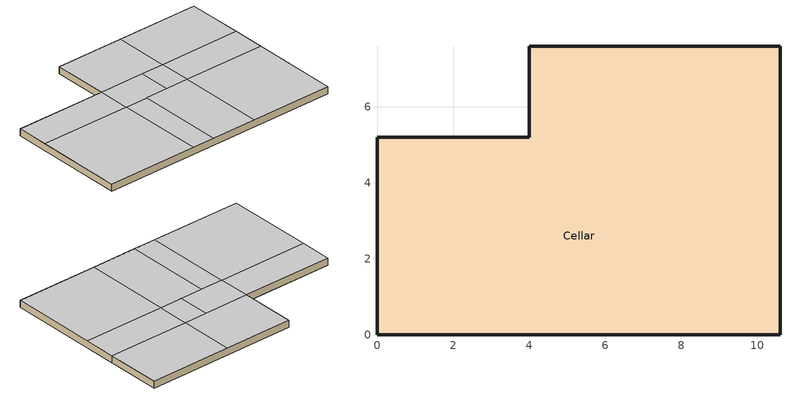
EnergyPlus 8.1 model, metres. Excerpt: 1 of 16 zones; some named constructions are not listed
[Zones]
Cellar
 floor ground (FLOOR_RandomU): 0,5.2 10.6,5.2 10.6,0 0,0 z-0.3; 4,7.6 10.6,7.6 10.6,5.2 4,5.2 z-0.3
 wall outside (SOLID_BRICK_RandomU): 10.6,0 10.6,5.2 10.6,7.6 4,7.6 4,5.2 0,5.2 0,0 10.6,0 z-0.3:0
 ceiling to Dining (Suspended_Wooden_Ceiling): 7,3.8 7,0 10.6,0 10.6,3.8 z0
 ceiling to Hall (Suspended_Wooden_Ceiling): 5,3.8 5,0 7,0 7,3.8 z0; 6,5.2 6,3.8 7,3.8 7,5.2 z0
 ceiling to Kitchen (Suspended_Wooden_Ceiling): 7,5.2 7,3.8 10.6,3.8 10.6,5.2 z0; 7,7.6 7,5.2 10.6,5.2 10.6,7.6 z0
 ceiling to Living (Suspended_Wooden_Ceiling): 0,3.8 0,0 4,0 4,3.8 z0; 0,5.2 0,3.8 4,3.8 4,5.2 z0
 ceiling to Loo (Suspended_Wooden_Ceiling): 4,5.2 4,3.8 6,3.8 6,5.2 z0
 ceiling to Staircase (Suspended_Wooden_Ceiling): 4,3.8 4,0 5,0 5,3.8 z0
 ceiling to Utility (Suspended_Wooden_Ceiling): 4,7.6 4,5.2 7,5.2 7,7.6 z0
[Material]
Spruce_0.0125: Rough, 0.0125, 0.09, 455, 1500, 0.9, 0.7, 0.7
Concrete_0.01: Rough, 0.01, 1.6, 2300, 850, 0.9, 0.7, 0.7
AirGapRoof_0.0001: Rough, 0.237656, 0.02485, 1.204, 1004, 0.9, 0.7, 0.7
AirGap_0.1: Rough, 0.1, 0.02485, 1.204, 1004, 0.9, 0.7, 0.7
Gypsum_0.01: Rough, 0.01, 0.2, 850, 850, 0.9, 0.6, 0.7
Spruce_0.05: Rough, 0.05, 0.09, 455, 1500, 0.9, 0.7, 0.7
[Construction]
LoftCeiling_RandomU: Gypsum_0.01, AirGapRoof_0.0001, Spruce_0.0125, Concrete_0.01
Suspended_Wooden_Ceiling: Spruce_0.05, AirGap_0.1, Gypsum_0.01
[Schedule:Compact]
Window_temperatureX_Living_Window_Temperature_; Window_temperatureX_Bedroom2_Window_Temperature_; Window_temperatureX_Kitchen_Window_Temperature_; Window_temperatureX_Ensuite_Window_Temperature_; Window_temperatureX_Dining_Window_Temperature_; Window_temperatureX_Bedroom3_Window_Temperature_; Window_temperatureX_TopHall_Window_Temperature_: Thermal, Through: 12/31, For: AllDays, Until: 24:00, 22
Window_opening_family_Living_Window_; Window_opening_family_Kitchen_Window_; Window_opening_family_Ensuite_Window_; Window_opening_family_Dining_Window_; Window_opening_family_TopHall_Window_: Control, Through: 04/30, For: AllDays, Until: 24:00, 0, Through: 09/30, For: AllDays, Until: 08:00, 0, Until: 9:00, 1, Until: 18:00, 0, Until: 22:00, 1, Until: 24:00, 0, Through: 12/31, For: AllDays, Until: 24:00, 0
Doors_AWESOME_Living_Door_Staircase; Doors_AWESOME_Dining_Door_Hall; Doors_AWESOME_Staircase_Door_Hall: Control, Through: 12/31, For: AllDays, Until: 24:00, 1
Window_opening_family_Bedroom2_Window_; Window_opening_family_Bedroom3_Window_: Control, Through: 04/30, For: AllDays, Until: 24:00, 0, Through: 09/30, For: AllDays, Until: 08:00, 1, Until: 22:00, 0, Until: 24:00, 1, Through: 12/31, For: AllDays, Until: 24:00, 0
Doors_AWESOME_Bedroom2_Door_TopHall; Doors_AWESOME_Bedroom3_Door_TopHall; Doors_AWESOME_Utility_Door_Hall: Control, Through: 12/31, For: AllDays, Until: 24:00, 0
Doors_AWESOME_Kitchen_Door_Hall: Control, Through: 12/31, For: Weekdays, Until: 07:45, 0, Until: 08:00, 1, Until: 19:00, 0, Until: 19:30, 1, Until: 24:00, 0, For: Weekends, Until: 07:45, 0, Until: 08:00, 1, Until: 12:00, 0, Until: 12:30, 1, Until: 19:00, 0, Until: 19:30, 1, Until: 24:00, 0
[AirflowNetwork:MultiZone:Surface]
Bedroom4_Ceiling_qc010: Bedroom4_Ceiling_qc010_Crack, , 1, Constant, , 1, 0, 100, 0, 300000
Bedroom4_Ceiling_qc010d: Bedroom4_Ceiling_qc010d_Crack, , 1, Constant, , 1, 0, 100, 0, 300000
Bedroom4_L1_pu: Bedroom4_L1_pu_Crack, Bedroom4_L1_pu_extN, 1, Constant, , 1, 0, 100, 0, 300000
Bedroom4_L1_pd: Bedroom4_L1_pd_Crack, Bedroom4_L1_pd_extN, 1, Constant, , 1, 0, 100, 0, 300000
Bedroom4_L4_qc010_pu: Bedroom4_L4_qc010_pu_Crack, Bedroom4_L4_qc010_pu_extN, 1, Constant, , 1, 0, 100, 0, 300000
Bedroom4_L4_qc010_pd: Bedroom4_L4_qc010_pd_Crack, Bedroom4_L4_qc010_pd_extN, 1, Constant, , 1, 0, 100, 0, 300000
Bedroom2_Floor: Bedroom2_Floor_Crack, , 1, Constant, , 1, 0, 100, 0, 300000
Bedroom2_L3_window: Bedroom2_L3_window_Opening, Bedroom2_L3_window_extN, 1, Temperature, Window_temperatureX_Bedroom2_Window_Temperature_, 1, 0, 100, 0, 300000, Window_opening_family_Bedroom2_Window_
Bedroom2_L4: Bedroom2_L4_Crack, , 1, Constant, , 1, 0, 100, 0, 300000
Bedroom2_Ceiling: Bedroom2_Ceiling_Crack, , 1, Constant, , 1, 0, 100, 0, 300000
Bedroom2_Floor_qa010: Bedroom2_Floor_qa010_Crack, , 1, Constant, , 1, 0, 100, 0, 300000
Bedroom2_L1_qa001: Bedroom2_L1_qa001_Crack, , 1, Constant, , 1, 0, 100, 0, 300000
Bedroom2_door_TopHall: Bedroom2_door_TopHall_Opening, , 1, Constant, , 1, 0, 100, 0, 300000, Doors_AWESOME_Bedroom2_Door_TopHall
Bedroom2_Floor_qc100: Bedroom2_Floor_qc100_Crack, , 1, Constant, , 1, 0, 100, 0, 300000
Bedroom2_Ceiling_qa010: Bedroom2_Ceiling_qa010_Crack, , 1, Constant, , 1, 0, 100, 0, 300000
Bedroom2_L2_pu: Bedroom2_L2_pu_Crack, Bedroom2_L2_pu_extN, 1, Constant, , 1, 0, 100, 0, 300000
Bedroom2_L2_pd: Bedroom2_L2_pd_Crack, Bedroom2_L2_pd_extN, 1, Constant, , 1, 0, 100, 0, 300000
Bedroom2_L3_pu: Bedroom2_L3_pu_Crack, Bedroom2_L3_pu_extN, 1, Constant, , 1, 0, 100, 0, 300000
Bedroom2_L3_pd: Bedroom2_L3_pd_Crack, Bedroom2_L3_pd_extN, 1, Constant, , 1, 0, 100, 0, 300000
Loo_L1: Loo_L1_Crack, , 1, Constant, , 1, 0, 100, 0, 300000
Loo_L3: Loo_L3_Crack, , 1, Constant, , 1, 0, 100, 0, 300000
Kitchen_L1_window: Kitchen_L1_window_Opening, Kitchen_L1_window_extN, 1, Temperature, Window_temperatureX_Kitchen_Window_Temperature_, 1, 0, 100, 0, 300000, Window_opening_family_Kitchen_Window_
Kitchen_door_Hall: Kitchen_door_Hall_Opening, , 1, Constant, , 1, 0, 100, 0, 300000, Doors_AWESOME_Kitchen_Door_Hall
Kitchen_L4_qc010: Kitchen_L4_qc010_Crack, , 1, Constant, , 1, 0, 100, 0, 300000
Kitchen_Ceiling_qa100: Kitchen_Ceiling_qa100_Crack, , 1, Constant, , 1, 0, 100, 0, 300000
Kitchen_L1_pu: Kitchen_L1_pu_ExhaustFan, Kitchen_L1_pu_extN, 1, Constant, , 1, 0, 100, 0, 300000
Kitchen_L1_pd: Kitchen_L1_pd_Crack, Kitchen_L1_pd_extN, 1, Constant, , 1, 0, 100, 0, 300000
Kitchen_L2_pu: Kitchen_L2_pu_Crack, Kitchen_L2_pu_extN, 1, Constant, , 1, 0, 100, 0, 300000
Kitchen_L2_pd: Kitchen_L2_pd_Crack, Kitchen_L2_pd_extN, 1, Constant, , 1, 0, 100, 0, 300000
Ensuite_Floor: Ensuite_Floor_Crack, , 1, Constant, , 1, 0, 100, 0, 300000
Ensuite_L1_window: Ensuite_L1_window_Opening, Ensuite_L1_window_extN, 1, Temperature, Window_temperatureX_Ensuite_Window_Temperature_, 1, 0, 100, 0, 300000, Window_opening_family_Ensuite_Window_
Ensuite_Ceiling: Ensuite_Ceiling_Crack, , 1, Constant, , 1, 0, 100, 0, 300000
Ensuite_L2_qa001: Ensuite_L2_qa001_Crack, , 1, Constant, , 1, 0, 100, 0, 300000
Ensuite_Ceiling_qc010: Ensuite_Ceiling_qc010_Crack, , 1, Constant, , 1, 0, 100, 0, 300000
Ensuite_L1_pu: Ensuite_L1_pu_Crack, Ensuite_L1_pu_extN, 1, Constant, , 1, 0, 100, 0, 300000
Ensuite_L1_pd: Ensuite_L1_pd_Crack, Ensuite_L1_pd_extN, 1, Constant, , 1, 0, 100, 0, 300000
Ensuite_L4_pu: Ensuite_L4_pu_Crack, Ensuite_L4_pu_extN, 1, Constant, , 1, 0, 100, 0, 300000
Ensuite_L4_pd: Ensuite_L4_pd_Crack, Ensuite_L4_pd_extN, 1, Constant, , 1, 0, 100, 0, 300000
Dining_L1: Dining_L1_Crack, , 1, Constant, , 1, 0, 100, 0, 300000
Dining_L3_window: Dining_L3_window_Opening, Dining_L3_window_extN, 1, Temperature, Window_temperatureX_Dining_Window_Temperature_, 1, 0, 100, 0, 300000, Window_opening_family_Dining_Window_
Dining_L4: Dining_L4_Crack, , 1, Constant, , 1, 0, 100, 0, 300000
Dining_door_Hall: Dining_door_Hall_Opening, , 1, Constant, , 1, 0, 100, 0, 300000, Doors_AWESOME_Dining_Door_Hall
Dining_Ceiling_qa010: Dining_Ceiling_qa010_Crack, , 1, Constant, , 1, 0, 100, 0, 300000
Dining_L2_pu: Dining_L2_pu_Crack, Dining_L2_pu_extN, 1, Constant, , 1, 0, 100, 0, 300000
Dining_L2_pd: Dining_L2_pd_Crack, Dining_L2_pd_extN, 1, Constant, , 1, 0, 100, 0, 300000
Dining_L3_pu: Dining_L3_pu_Crack, Dining_L3_pu_extN, 1, Constant, , 1, 0, 100, 0, 300000
Dining_L3_pd: Dining_L3_pd_Crack, Dining_L3_pd_extN, 1, Constant, , 1, 0, 100, 0, 300000
TopHall+_L3_window: TopHall+_L3_window_Opening, TopHall+_L3_window_extN, 1, Temperature, Window_temperatureX_TopHall_Window_Temperature_, 1, 0, 100, 0, 300000, Window_opening_family_TopHall_Window_
TopHall+_L3_pu: TopHall+_L3_pu_Crack, TopHall+_L3_pu_extN, 1, Constant, , 1, 0, 100, 0, 300000
TopHall+_L3_pd: TopHall+_L3_pd_Crack, TopHall+_L3_pd_extN, 1, Constant, , 1, 0, 100, 0, 300000
Bedroom3_Floor: Bedroom3_Floor_Crack, , 1, Constant, , 1, 0, 100, 0, 300000
Bedroom3_L1_window: Bedroom3_L1_window_Opening, Bedroom3_L1_window_extN, 1, Temperature, Window_temperatureX_Bedroom3_Window_Temperature_, 1, 0, 100, 0, 300000, Window_opening_family_Bedroom3_Window_
Bedroom3_L4: Bedroom3_L4_Crack, , 1, Constant, , 1, 0, 100, 0, 300000
Bedroom3_Ceiling: Bedroom3_Ceiling_Crack, , 1, Constant, , 1, 0, 100, 0, 300000
Bedroom3_L3_qa001: Bedroom3_L3_qa001_Crack, , 1, Constant, , 1, 0, 100, 0, 300000
Bedroom3_door_TopHall: Bedroom3_door_TopHall_Opening, , 1, Constant, , 1, 0, 100, 0, 300000, Doors_AWESOME_Bedroom3_Door_TopHall
Bedroom3_Ceiling_qc010: Bedroom3_Ceiling_qc010_Crack, , 1, Constant, , 1, 0, 100, 0, 300000
Bedroom3_Ceiling_qc100: Bedroom3_Ceiling_qc100_Crack, , 1, Constant, , 1, 0, 100, 0, 300000
Bedroom3_L1_pu: Bedroom3_L1_pu_Crack, Bedroom3_L1_pu_extN, 1, Constant, , 1, 0, 100, 0, 300000
Bedroom3_L1_pd: Bedroom3_L1_pd_Crack, Bedroom3_L1_pd_extN, 1, Constant, , 1, 0, 100, 0, 300000
Bedroom3_L2_pu: Bedroom3_L2_pu_Crack, Bedroom3_L2_pu_extN, 1, Constant, , 1, 0, 100, 0, 300000
Bedroom3_L2_pd: Bedroom3_L2_pd_Crack, Bedroom3_L2_pd_extN, 1, Constant, , 1, 0, 100, 0, 300000
Staircase_door_Hall: Staircase_door_Hall_Opening, , 1, Constant, , 1, 0, 100, 0, 300000, Doors_AWESOME_Staircase_Door_Hall
Staircase_L2_qc001: Staircase_L2_qc001_Crack, , 1, Constant, , 1, 0, 100, 0, 300000
Staircase_L2_qc001_qa001: Staircase_L2_qc001_qa001_Crack, , 1, Constant, , 1, 0, 100, 0, 300000
Staircase_L3_pu: Staircase_L3_pu_Crack, Staircase_L3_pu_extN, 1, Constant, , 1, 0, 100, 0, 300000
Staircase_L3_pd: Staircase_L3_pd_Crack, Staircase_L3_pd_extN, 1, Constant, , 1, 0, 100, 0, 300000
Utility_door_Hall: Utility_door_Hall_Opening, , 1, Constant, , 1, 0, 100, 0, 300000, Doors_AWESOME_Utility_Door_Hall
Utility_L1_pu: Utility_L1_pu_Crack, Utility_L1_pu_extN, 1, Constant, , 1, 0, 100, 0, 300000
Utility_L1_pd: Utility_L1_pd_Crack, Utility_L1_pd_extN, 1, Constant, , 1, 0, 100, 0, 300000
Utility_L4_pu: Utility_L4_pu_Crack, Utility_L4_pu_extN, 1, Constant, , 1, 0, 100, 0, 300000
Utility_L4_pd: Utility_L4_pd_Crack, Utility_L4_pd_extN, 1, Constant, , 1, 0, 100, 0, 300000
Living_L2: Living_L2_Crack, , 1, Constant, , 1, 0, 100, 0, 300000
Living_L3_window: Living_L3_window_Opening, Living_L3_window_extN, 1, Temperature, Window_temperatureX_Living_Window_Temperature_, 1, 0, 100, 0, 300000, Window_opening_family_Living_Window_
Living_L4_window: Living_L4_window_Opening, Living_L4_window_extN, 1, Temperature, Window_temperatureX_Living_Window_Temperature_, 1, 0, 100, 0, 300000, Window_opening_family_Living_Window_
Living_L2_qa001: Living_L2_qa001_Crack, , 1, Constant, , 1, 0, 100, 0, 300000
Living_door_Staircase: Living_door_Staircase_Opening, , 1, Constant, , 1, 0, 100, 0, 300000, Doors_AWESOME_Living_Door_Staircase
Living_L2_qa001_qc010: Living_L2_qa001_qc010_Crack, , 1, Constant, , 1, 0, 100, 0, 300000
Living_L1_pu: Living_L1_pu_Crack, Living_L1_pu_extN, 1, Constant, , 1, 0, 100, 0, 300000
Living_L1_pd: Living_L1_pd_Crack, Living_L1_pd_extN, 1, Constant, , 1, 0, 100, 0, 300000
Living_L3_pu: Living_L3_pu_Crack, Living_L3_pu_extN, 1, Constant, , 1, 0, 100, 0, 300000
Living_L3_pd: Living_L3_pd_Crack, Living_L3_pd_extN, 1, Constant, , 1, 0, 100, 0, 300000
Living_L4_pu: Living_L4_pu_Crack, Living_L4_pu_extN, 1, Constant, , 1, 0, 100, 0, 300000
Living_L4_pd: Living_L4_pd_Crack, Living_L4_pd_extN, 1, Constant, , 1, 0, 100, 0, 300000
[AirflowNetwork:MultiZone:Surface:Crack]
Bedroom1_Floor_Crack: 0.000364222, 0.66, RCC1
Bedroom1_L1_Crack: 0.000242815, 0.66, RCC1
Bedroom1_L2_Crack; Cellar+_Ceiling_Crack; Dining_L1_Crack; Bedroom3_Ceiling_qc010_Crack; Living_L2_qa001_Crack: 0.000218533, 0.66, RCC1
Bedroom1_Ceiling_Crack: 0.000252932, 0.66, RCC1
Bedroom1_Ceiling_qc010_Crack; Bedroom1_L3_pu_Crack; Bedroom1_L3_pd_Crack; Ensuite_L1_pu_Crack; Ensuite_L1_pd_Crack; Living_L1_pu_Crack; Living_L1_pd_Crack; Living_L3_pu_Crack; Living_L3_pd_Crack: 0.00011129, 0.66, RCC1
Bedroom1_L4_pu_Crack; Bedroom1_L4_pd_Crack; Kitchen_L1_pd_Crack; Dining_L3_pu_Crack; Dining_L3_pd_Crack; Bedroom3_L1_pu_Crack; Bedroom3_L1_pd_Crack: 0.000100161, 0.66, RCC1
Hall_L4_Crack; Dining_L4_Crack: 0.000230674, 0.66, RCC1
Hall_Ceiling_Crack: 6.57623e-05, 0.66, RCC1
Hall_L1_qa001_Crack; Hall+_L1_Crack; Bedroom4_L3_Crack; Bedroom4_Floor_qc010_Crack; Loo_L3_Crack; Bedroom3_L3_qa001_Crack: 6.07037e-05, 0.66, RCC1
Hall_Ceiling_qa100_Crack; Loft_Floor_q1_qc100_qa010_qc100_Crack: 7.58796e-05, 0.66, RCC1
Hall+_L2_Crack; Hall+_L4_Crack; Bedroom4_L4_Crack; Living_L2_Crack: 8.49852e-05, 0.66, RCC1
Hall_L3_pu_Crack; Hall_L3_pd_Crack: 5.5645e-05, 0.66, RCC1
Cellar_Ceiling_Crack: 0.000346011, 0.66, RCC1
Cellar_Ceiling_qa010_Crack: 0.000192228, 0.66, RCC1
Cellar_Ceiling_qb010_Crack; Bedroom4_Floor_Crack: 3.54105e-05, 0.66, RCC1
Cellar_Ceiling_qc010_Crack: 0.000127478, 0.66, RCC1
Cellar_Ceiling_qa010_qa010_Crack: 0.000384457, 0.66, RCC1
Cellar_Ceiling_qb010_qa010_Crack; Bedroom4_Floor_qa010_Crack; Ensuite_Ceiling_Crack: 7.0821e-05, 0.66, RCC1
Cellar_Ceiling_qa010_qa010_qc100_Crack: 9.61142e-05, 0.66, RCC1
Cellar_Ceiling_qb010_qa010_qa010_Crack: 0.000141642, 0.66, RCC1
Cellar+_Ceiling_qa010_Crack; Bedroom4_Ceiling_qc010_Crack: 0.000182111, 0.66, RCC1
Loft_Floor_qa010_qc100_Crack; Bedroom4_L1_pu_Crack; Bedroom4_L1_pd_Crack; Utility_L1_pu_Crack; Utility_L1_pd_Crack: 8.34676e-05, 0.66, RCC1
Loft_Floor_q1_qc100_qa010_Crack; Bedroom2_Floor_Crack: 6.3233e-05, 0.66, RCC1
Loft_Floor_qa010_q2_qa100_Crack: 1.01173e-05, 0.66, RCC1
Loft_Floor_qa010_q2_qb100_Crack; Loft_Floor_qa010_q2_qa100_qa010_Crack; Loft_L1_qa001_pu_Crack; Loft_L1_qa001_pd_Crack: 5.05864e-06, 0.66, RCC1
Loft_Floor_qa010_q2_qc100_Crack; Kitchen_Ceiling_qa100_Crack: 1.26466e-05, 0.66, RCC1
Loft_Floor_qa010_qc100_qa010_Crack: 2.78225e-05, 0.66, RCC1
Loft+_L1_pu_Crack; Loft+_L1_pd_Crack: 8.34676e-06, 0.66, RCC1
Loft+_L2_pu_Crack; Loft+_L2_pd_Crack; Loft+_L4_pu_Crack; Loft+_L4_pd_Crack: 3.03518e-06, 0.66, RCC1
Loft_L2_pu_Crack; Loft_L2_pd_Crack; Loft_L4_pu_Crack; Loft_L4_pd_Crack: 6.57623e-06, 0.66, RCC1
Loft_L3_pu_Crack; Loft_L3_pd_Crack: 1.34054e-05, 0.66, RCC1
Bath1_Floor_Crack: 8.5491e-05, 0.66, RCC1
Bath1_L1_Crack; Bath1_L3_Crack: 0.00015783, 0.66, RCC1
Bath1_L4_Crack; Staircase_L2_qc001_Crack: 7.89148e-05, 0.66, RCC1
Bath1_Ceiling_Crack: 0.000118372, 0.66, RCC1
Bath1_Floor_qc010_Crack; Dining_Ceiling_qa010_Crack: 3.28812e-05, 0.66, RCC1
Bath1_L4_qc010_Crack; Bedroom4_L2_qa001_Crack: 3.03518e-05, 0.66, RCC1
Bath1_L2_pd_Crack: 5.00805e-05, 0.66, RCC1
Bedroom4_Ceiling_Crack: 3.79398e-05, 0.66, RCC1
Bedroom4_Floor_qb010_Crack; Bedroom4_L3_qc100_Crack; Loo_L1_Crack: 0.000121407, 0.66, RCC1
Bedroom4_Ceiling_qc010d_Crack: 6.82916e-05, 0.66, RCC1
Bedroom4_L4_qc010_pu_Crack; Bedroom4_L4_qc010_pd_Crack; Utility_L4_pu_Crack; Utility_L4_pd_Crack: 6.6774e-05, 0.66, RCC1
Bedroom2_L4_Crack; Staircase_L2_qc001_qa001_Crack: 0.000151759, 0.66, RCC1
Bedroom2_Ceiling_Crack; Bedroom2_Floor_qc100_Crack: 0.000164406, 0.66, RCC1
Bedroom2_Floor_qa010_Crack: 5.05864e-05, 0.66, RCC1
Bedroom2_L1_qa001_Crack: 0.000109267, 0.66, RCC1
Bedroom2_Ceiling_qa010_Crack: 0.000113819, 0.66, RCC1
Bedroom2_L2_pu_Crack; Bedroom2_L2_pd_Crack: 6.95563e-05, 0.66, RCC1
Bedroom2_L3_pu_Crack; Bedroom2_L3_pd_Crack: 0.000122419, 0.66, RCC1
Kitchen_L4_qc010_Crack: 0.000145689, 0.66, RCC1
Kitchen_L2_pu_Crack; Kitchen_L2_pd_Crack; Dining_L2_pu_Crack; Dining_L2_pd_Crack: 0.000105726, 0.66, RCC1
Ensuite_Floor_Crack: 0.000161876, 0.66, RCC1
Ensuite_L2_qa001_Crack; Living_L2_qa001_qc010_Crack: 1.21407e-05, 0.66, RCC1
Ensuite_Ceiling_qc010_Crack: 9.10555e-05, 0.66, RCC1
Ensuite_L4_pu_Crack; Ensuite_L4_pd_Crack: 4.4516e-05, 0.66, RCC1
TopHall+_L3_pu_Crack; TopHall+_L3_pd_Crack: 3.3387e-05, 0.66, RCC1
Bedroom3_Floor_Crack: 0.000300483, 0.66, RCC1
Bedroom3_L4_Crack: 0.000200322, 0.66, RCC1
Bedroom3_Ceiling_Crack: 2.27639e-05, 0.66, RCC1
Bedroom3_Ceiling_qc100_Crack: 5.91861e-05, 0.66, RCC1
Bedroom3_L2_pu_Crack; Bedroom3_L2_pd_Crack: 9.18143e-05, 0.66, RCC1
Staircase_L3_pu_Crack; Staircase_L3_pd_Crack: 5.81744e-05, 0.66, RCC1
Living_L4_pu_Crack; Living_L4_pd_Crack: 0.000144677, 0.66, RCC1
[AirflowNetwork:MultiZone:Component:DetailedOpening]
Bedroom1_door_Ensuite_Opening; Bath1_door_TopHall_Opening; Bedroom4_door_TopHall_Opening; Bedroom2_door_TopHall_Opening; Kitchen_door_Hall_Opening; Dining_door_Hall_Opening; Bedroom3_door_TopHall_Opening; Staircase_door_Hall_Opening; Utility_door_Hall_Opening; Living_door_Staircase_Opening: 0.009, 0.5, NonPivoted, 0, 2, 0, 0.001, 0, 0, 0, 1, 0.78, 1, 1, 0
Bedroom1_L3_window_Opening; Bedroom1_L4_window_Opening; Bath1_L2_window_Opening; Bedroom4_L1_window_Opening; Bedroom4_L4_qc010_window_Opening; Bedroom2_L3_window_Opening; Kitchen_L1_window_Opening; Ensuite_L1_window_Opening; Dining_L3_window_Opening; TopHall+_L3_window_Opening; Bedroom3_L1_window_Opening; Living_L3_window_Opening; Living_L4_window_Opening: 1e-08, 0.66, HorizontallyPivoted, 0, 2, 0, 0.6, 0, 0, 0, 1, 0.5, 1, 0.33333, 0.66666
[AirflowNetwork:MultiZone:ExternalNode]
Bedroom1_L3_window_extN; Bedroom2_L3_window_extN; TopHall+_L3_window_extN: 3.6, L3
Bedroom1_L4_window_extN; Bedroom4_L4_qc010_window_extN: 3.6, L4
Bedroom1_L3_pu_extN; Bedroom2_L3_pu_extN; TopHall+_L3_pu_extN; Staircase_L3_pu_extN: 4.75, L3
Bedroom1_L3_pd_extN; Bedroom2_L3_pd_extN; TopHall+_L3_pd_extN: 2.45, L3
Bedroom1_L4_pu_extN; Bedroom4_L4_qc010_pu_extN; Ensuite_L4_pu_extN: 4.75, L4
Bedroom1_L4_pd_extN; Bedroom4_L4_qc010_pd_extN; Ensuite_L4_pd_extN: 2.45, L4
Hall_L3_pu_extN; Dining_L3_pu_extN; Living_L3_pu_extN: 2.35, L3
Hall_L3_pd_extN; Dining_L3_pd_extN; Staircase_L3_pd_extN; Living_L3_pd_extN: 0.05, L3
Cellar_L2_extN; Cellar+_L2_extN: 0, L2
Cellar_L3_extN: 0, L3
Cellar_L4_extN; Cellar+_L4_extN: 0, L4
Cellar_L1_qa001_extN; Cellar+_L1_extN: 0, L1
Loft_L2_extN; Loft+_L2_extN: 4.95, L2
Loft_L3_extN: 4.95, L3
Loft_L4_extN; Loft+_L4_extN: 4.95, L4
Loft_L1_qa001_extN; Loft+_L1_extN: 4.95, L1
Loft+_L1_pu_extN; Loft_L1_qa001_pu_extN: 5.05, L1
Loft+_L1_pd_extN; Loft_L1_qa001_pd_extN: 4.85, L1
Loft+_L2_pu_extN; Loft_L2_pu_extN: 5.05, L2
Loft+_L2_pd_extN; Loft_L2_pd_extN: 4.85, L2
Loft+_L4_pu_extN; Loft_L4_pu_extN: 5.05, L4
Loft+_L4_pd_extN; Loft_L4_pd_extN: 4.85, L4
Loft_L3_pu_extN: 5.05, L3
Loft_L3_pd_extN: 4.85, L3
Bath1_L2_window_extN: 3.6, L2
Bath1_L2_pu_extN; Bedroom2_L2_pu_extN; Bedroom3_L2_pu_extN: 4.75, L2
Bath1_L2_pd_extN; Bedroom2_L2_pd_extN; Bedroom3_L2_pd_extN: 2.45, L2
Bedroom4_L1_window_extN; Ensuite_L1_window_extN; Bedroom3_L1_window_extN: 3.6, L1
Bedroom4_L1_pu_extN; Ensuite_L1_pu_extN; Bedroom3_L1_pu_extN: 4.75, L1
Bedroom4_L1_pd_extN; Ensuite_L1_pd_extN; Bedroom3_L1_pd_extN: 2.45, L1
Kitchen_L1_window_extN: 1.2, L1
Kitchen_L1_pu_extN; Utility_L1_pu_extN; Living_L1_pu_extN: 2.35, L1
Kitchen_L1_pd_extN; Utility_L1_pd_extN; Living_L1_pd_extN: 0.05, L1
Kitchen_L2_pu_extN; Dining_L2_pu_extN: 2.35, L2
Kitchen_L2_pd_extN; Dining_L2_pd_extN: 0.05, L2
Dining_L3_window_extN; Living_L3_window_extN: 1.2, L3
Utility_L4_pu_extN; Living_L4_pu_extN: 2.35, L4
Utility_L4_pd_extN; Living_L4_pd_extN: 0.05, L4
Living_L4_window_extN: 1.2, L4
[AirflowNetwork:MultiZone:Surface:EffectiveLeakageArea]
Cellar_L2_ELA; Cellar_L4_ELA; Cellar+_L2_ELA; Cellar+_L4_ELA: 0.0078, 1, 4, 0.66
Cellar_L3_ELA; Cellar_L1_qa001_ELA; Cellar+_L1_ELA: 0.0159, 1, 4, 0.66
Loft_L2_ELA; Loft_L4_ELA; Loft+_L2_ELA; Loft+_L4_ELA: 0.052, 1, 4, 0.66
Loft_L3_ELA; Loft_L1_qa001_ELA; Loft+_L1_ELA: 0.106, 1, 4, 0.66
[AirflowNetwork:MultiZone:Component:ZoneExhaustFan]
Bath1_L2_pu_ExhaustFan: 5.00805e-05, 0.66, RCC1
Kitchen_L1_pu_ExhaustFan: 0.000100161, 0.66, RCC1
